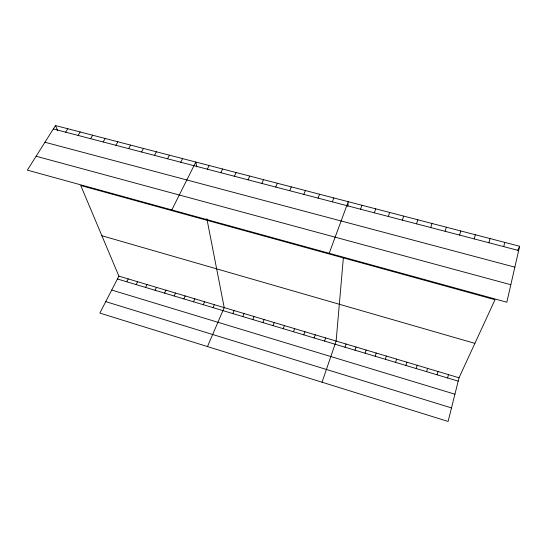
<?xml version="1.0" encoding="UTF-8"?>
<svg xmlns="http://www.w3.org/2000/svg" width="547" height="547" viewBox="0 0 547 547"><rect width="100%" height="100%" fill="white"/><g stroke="black" fill="none" stroke-linecap="round" stroke-linejoin="round"><path stroke-width="0.82" d="M343.352 257.91L336.125 341.055L322.053 382.223M347.83 206.349L348.241 201.686L329.198 253.282M519.65 246.273L506.816 302.217L27.35 170.131L55.493 125.55L519.65 246.273L517.599 250.724M503.739 246.622L504.758 242.396M459.029 377.779L448.109 421.45L99.841 313.069L118.897 276.139L80.737 185.508L495.014 299.715L459.029 377.779L118.897 276.139M488.922 242.752L489.982 238.554M447.61 377.963L448.472 374.627M437.094 374.811L437.976 371.488M474.215 238.909L475.322 234.738M426.633 371.68L427.535 368.37M459.624 235.101L460.772 230.957M416.233 368.562L417.156 365.266M405.888 365.458L406.831 362.182M445.142 231.319L446.331 227.203M395.597 362.374L396.568 359.112M430.776 227.559L432 223.477M385.368 359.304L386.353 356.063M375.194 356.254L376.199 353.027M416.513 223.832L417.778 219.778M365.075 353.225L366.1 350.012M402.36 220.14L403.659 216.106M355.01 350.203L356.056 347.01M388.308 216.468L389.649 212.462M345 347.201L346.06 344.022M374.367 212.824L375.741 208.845M324.556 341.075L325.663 337.923M314.135 337.95L315.257 334.819M360.528 209.207L361.936 205.255M303.77 334.846L304.911 331.721M293.465 331.755L294.621 328.651M283.216 328.685L284.392 325.595M332.35 201.85L333.841 197.946M273.021 325.629L274.225 322.552M318.033 198.11L319.557 194.226M262.888 322.593L264.105 319.53M252.81 319.571L254.047 316.528M303.817 194.397L305.383 190.541M242.793 316.563L244.044 313.534M289.719 190.712L291.319 186.883M232.831 313.581L234.095 310.566M275.729 187.053L277.363 183.252M207.477 346.566L224.208 307.605L206.869 218.718M213.063 307.653L214.369 304.665M261.842 183.43L263.51 179.655M203.265 304.713L204.585 301.746M248.065 179.826L249.767 176.079M193.515 301.794L194.855 298.84M183.819 298.888L185.18 295.948M234.389 176.257L236.126 172.531M174.178 295.995L175.553 293.069M220.817 172.708L222.588 169.009M164.592 293.124L165.98 290.211M155.061 290.266L156.463 287.366M207.354 169.194L209.152 165.515M145.577 287.421L146.999 284.536M136.141 284.597L137.577 281.719M171.806 209.925L195.819 162.049L196.756 166.869M126.76 281.78L128.217 278.922M180.722 162.233L182.582 158.603M167.553 158.794L169.447 155.191M154.486 155.382L156.408 151.799M141.516 151.991L143.471 148.428M128.641 148.627L130.624 145.092M115.855 145.29L117.872 141.776M103.171 141.974L105.215 138.48M90.576 138.685L92.648 135.212M78.077 135.417L80.17 131.971M65.661 132.176L67.787 128.75M53.339 128.955L518.672 250.526M44.95 142.247L514.857 267.155M36.116 156.244L510.83 284.727M101.886 235.736L474.885 343.372M117.427 278.984L458.188 381.136M111.718 290.047L454.919 394.202M105.742 301.636L451.494 407.905M55.493 125.55L57.695 130.788"/></g></svg>
